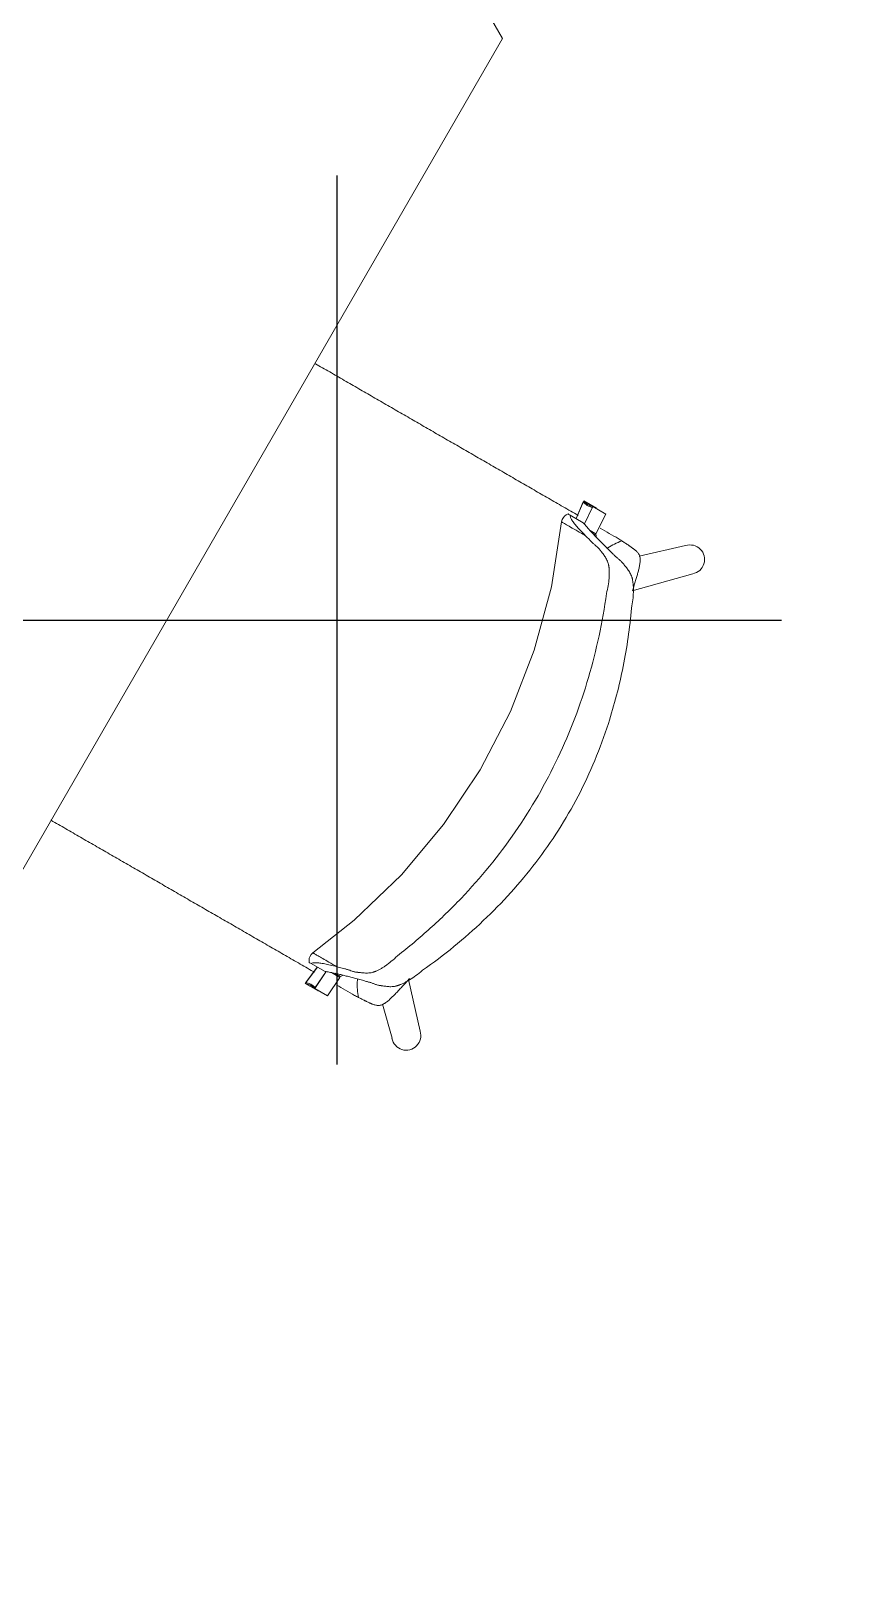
# Model space of a CAD drawing. Header units: millimetres. Extents: x 155920 to 295199, y -4084 to 97293.
# Drawn here: x 184144 to 184875, y 22496 to 23901 of the extents above; entities that cross this region are included whole.
import ezdxf

# ---------------------------------------------------------------- set-up
doc = ezdxf.new("R2010")
doc.units = ezdxf.units.MM
doc.header["$MEASUREMENT"] = 0
doc.layers.add('I-FURN', color=8, linetype='CONTINUOUS', lineweight=9)
doc.layers.add('Social Distancing', color=7, linetype='CONTINUOUS')

msp = doc.modelspace()

# ---------------------------------------------------------------- linework, layer by layer
at = {"layer": 'I-FURN'}
for p, q in [((184568.2, 23894.2), (183993.2, 24890.1)), ((183993.2, 22898.2), (184568.2, 23894.2)), ((184641.4, 23478), (184634.6, 23462.1)), ((184652.9, 23471.4), (184641.4, 23478)), ((184624.1, 23464.3), (184623.1, 23463.2)), ((184625.6, 23465.5), (184624.1, 23464.3)), ((184627.4, 23466.3), (184625.6, 23465.5)), ((184629.2, 23465.2), (184641, 23458.4)), ((184640.9, 23477.2), (184634.5, 23462.2)), ((184642, 23457.3), (184649.6, 23472.9)), ((184649.6, 23472.9), (184661.2, 23466.2)), ((184661.2, 23466.2), (184652.4, 23448.3)), ((184621.4, 23459.2), (184612.3, 23400.8)), ((184622, 23461.2), (184621.4, 23459.2)), ((184623.1, 23463.2), (184622, 23461.2)), ((184652.4, 23448.3), (184647.3, 23451.3)), ((184651.9, 23447.5), (184649.3, 23449)), ((184733, 23437.8), (184691.2, 23428.4)), ((184685, 23397), (184739.5, 23412.4)), ((184612.3, 23400.8), (184596.9, 23343.7)), ((184596.9, 23343.7), (184575.4, 23288.6)), ((184575.4, 23288.6), (184548.1, 23236.2)), ((184548.1, 23236.2), (184515.3, 23187)), ((184515.3, 23187), (184477.3, 23141.7)), ((184477.3, 23141.7), (184434.7, 23100.7)), ((184434.7, 23100.7), (184397.6, 23071.4)), ((184396, 23069.9), (184397.6, 23071.4)), ((184401.7, 23058.5), (184390.7, 23043.9)), ((184401.6, 23058.6), (184391.2, 23044.7)), ((184394.2, 23064.6), (184394.4, 23066.5)), ((184394.4, 23062.7), (184394.2, 23064.6)), ((184394.4, 23066.5), (184394.9, 23067.9)), ((184394.9, 23067.9), (184396, 23069.9)), ((184396.2, 23061.7), (184408, 23054.9)), ((184390.7, 23043.9), (184402.3, 23037.2)), ((184399.3, 23039.3), (184409.6, 23054.6)), ((184399.8, 23040.1), (184409.5, 23054.6)), ((184422, 23049.2), (184410.9, 23032.6)), ((184414.3, 23053.6), (184422, 23049.2)), ((184417.3, 23053), (184422.4, 23050)), ((184494.2, 23001), (184483.8, 23047.5)), ((184410.9, 23032.6), (184399.3, 23039.3)), ((184460.2, 23025.1), (184468.9, 22994.6))]:
    msp.add_line(p, q, dxfattribs=at)
for centre, start, end in [((184737.1, 23425.3), 280.4176, 108.0338), ((184481.7, 22996.9), 190.3941, 18.0104)]:
    msp.add_arc(centre, 13.1, start, end, dxfattribs=at)
for centre, start_param, end_param in [((184654.3, 23489.6), 5.960696, 6.540192), ((184653.8, 23488.8), 5.960696, 6.540192), ((184387.2, 23026.9), 2.884586, 3.464082), ((184387.6, 23027.7), 2.884586, 3.464082), ((184398.7, 23020.2), 3.380441, 3.464082)]:
    msp.add_ellipse(centre, major_axis=(-8.7, -15.1), ratio=0.978487, start_param=start_param, end_param=end_param, dxfattribs=at)
for points, knots in [([(184400, 23601.4), (184402.1, 23600.2), (184406.3, 23597.8), (184412.8, 23594.1), (184419.4, 23590.3), (184428.1, 23585.2), (184438.9, 23579), (184449.7, 23572.8), (184458.4, 23567.7), (184465, 23563.9), (184471.6, 23560.1), (184480.3, 23555.1), (184491.2, 23548.8), (184504.1, 23541.3), (184517.3, 23533.7), (184530.4, 23526.2), (184543.3, 23518.7), (184554.1, 23512.5), (184562.7, 23507.5), (184569.4, 23503.7), (184575.9, 23499.9), (184584.5, 23494.9), (184595.1, 23488.8), (184605.8, 23482.6), (184614.5, 23477.6), (184621.2, 23473.7), (184628, 23469.8), (184633.1, 23466.9), (184635.9, 23465.3), (184636.5, 23464.9)], [-0.7490372, -0.7490372, -0.7490372, -0.7490372, -0.7321429, -0.7142857, -0.6964286, -0.6785714, -0.6428571, -0.6071429, -0.5892857, -0.5714286, -0.5535714, -0.5357143, -0.5, -0.4642857, -0.4285714, -0.3928571, -0.3571429, -0.3214286, -0.3035714, -0.2857143, -0.2678571, -0.25, -0.2142857, -0.1785714, -0.1607143, -0.1428571, -0.125, -0.1071429, -0.1022726, -0.1022726, -0.1022726, -0.1022726]), ([(184621.4, 23459.2), (184621.4, 23459.2), (184621.6, 23459.1), (184622, 23458.8), (184622.8, 23458.4), (184624.5, 23457.4), (184627.9, 23455.4), (184634.1, 23451.8), (184639.8, 23448.6), (184643, 23446.7)], [0.3374293, 0.3374293, 0.3374293, 0.3374293, 0.3888889, 0.4444444, 0.5138889, 0.5833333, 0.7222222, 0.8611111, 1, 1, 1, 1]), ([(184645.9, 23452.7), (184647.2, 23451.2), (184649.5, 23448.7), (184653.1, 23444.9), (184656.1, 23441.9), (184659.2, 23438.8), (184662.5, 23435.5), (184665.4, 23432.6), (184667.9, 23430.1), (184669.5, 23428.6), (184670.8, 23427.4), (184672.1, 23426.3), (184673.4, 23425.2), (184674.7, 23424), (184675.7, 23423), (184676.6, 23422.1), (184677.1, 23421.4), (184677.4, 23421.2), (184677.4, 23421.1)], [0, 0, 0, 0, 0.1428571, 0.2142857, 0.2857143, 0.3571429, 0.4285714, 0.5, 0.5357143, 0.5714286, 0.5892857, 0.6071429, 0.6428571, 0.6607143, 0.6785714, 0.6964286, 0.7053571, 0.7087466, 0.7087466, 0.7087466, 0.7087466]), ([(184661.9, 23394.6), (184662.5, 23397.1), (184663.5, 23401.8), (184664.2, 23407.3), (184664.4, 23411.3), (184664.4, 23414.1), (184664.3, 23416.4), (184664.2, 23417.8), (184664.1, 23418.7), (184664, 23419.3), (184663.9, 23419.9), (184663.7, 23420.7), (184663.4, 23422), (184662.8, 23423.7), (184661.9, 23425.6), (184660.9, 23427.3), (184659.9, 23428.8), (184658.8, 23430.3), (184658, 23431.4), (184657.4, 23432.1), (184657.1, 23432.6), (184656.9, 23432.9), (184656.6, 23433.2), (184656.4, 23433.6), (184655.8, 23434.3), (184655.1, 23435.1), (184654.3, 23435.9), (184653.1, 23437), (184652, 23437.9), (184650.9, 23438.8), (184650, 23439.7), (184649.1, 23440.6), (184647.9, 23441.7), (184645.9, 23443.8), (184644.2, 23445.5), (184643, 23446.7)], [0, 0, 0, 0, 0.0625, 0.125, 0.15625, 0.1875, 0.21875, 0.234375, 0.242188, 0.25, 0.257812, 0.265625, 0.28125, 0.3125, 0.34375, 0.375, 0.40625, 0.4375, 0.46875, 0.484375, 0.492188, 0.5, 0.507812, 0.515625, 0.53125, 0.5625, 0.59375, 0.625, 0.6875, 0.71875, 0.75, 0.78125, 0.8125, 0.875, 1, 1, 1, 1]), ([(184652.6, 23445.5), (184652.6, 23446), (184652.5, 23447), (184652.4, 23447.9), (184652.3, 23448.3)], [-0.5281276, -0.5281276, -0.5281276, -0.5281276, -0.3333333, -0.1258677, -0.1258677, -0.1258677, -0.1258677]), ([(184675.7, 23442), (184673.4, 23441.2), (184669.1, 23439.3), (184664.7, 23436.9), (184662.5, 23435.4), (184662.2, 23435.2)], [0, 0, 0, 0, 0.02777778, 0.05555556, 0.06066679, 0.06066679, 0.06066679, 0.06066679]), ([(184675.7, 23442), (184676.6, 23441.4), (184678, 23440.5), (184679.7, 23439.4), (184680.6, 23438.8), (184681.3, 23438.4), (184681.9, 23437.9), (184682.8, 23437.3), (184683.8, 23436.7), (184684.8, 23435.9), (184685.5, 23435.4), (184685.9, 23435.1), (184686.2, 23434.9), (184686.6, 23434.6), (184687, 23434.3), (184687.7, 23433.8), (184688.6, 23433), (184689.6, 23432), (184690.4, 23431), (184691.2, 23429.9), (184691.8, 23428.5), (184692.1, 23427.2), (184692.2, 23426.1), (184692.2, 23425.3), (184692.2, 23424.5), (184692.2, 23423.4), (184692, 23422), (184691.7, 23420.2), (184691.4, 23418.4), (184691, 23416.6), (184690.6, 23415), (184690.1, 23413.4), (184689.7, 23411.8), (184689.2, 23410), (184688.5, 23407.5), (184687.1, 23403.2), (184686, 23399.5), (184685.2, 23397.2)], [0, 0, 0, 0, 0.0625, 0.09375, 0.109375, 0.125, 0.140625, 0.15625, 0.1875, 0.21875, 0.234375, 0.242188, 0.25, 0.257812, 0.265625, 0.28125, 0.3125, 0.34375, 0.375, 0.40625, 0.4375, 0.46875, 0.484375, 0.5, 0.515625, 0.53125, 0.5625, 0.59375, 0.625, 0.65625, 0.6875, 0.71875, 0.75, 0.78125, 0.8125, 0.875, 1, 1, 1, 1]), ([(184677.7, 23420.7), (184677.8, 23420.6), (184678, 23420.3), (184678.3, 23419.9), (184678.9, 23419.1), (184679.8, 23418), (184680.9, 23416.6), (184682, 23415.1), (184683, 23413.5), (184683.9, 23411.6), (184684.6, 23409.9), (184685, 23408.6), (184685.2, 23407.8), (184685.3, 23407.2), (184685.4, 23406.6), (184685.5, 23405.7), (184685.8, 23404.2), (184686, 23401.9), (184686.1, 23399), (184686.1, 23394.8), (184685.7, 23389.2), (184684.9, 23384.2), (184684.4, 23381.5)], [0.7142857, 0.7142857, 0.7142857, 0.7142857, 0.71875, 0.7232143, 0.7321429, 0.75, 0.7678571, 0.7857143, 0.8035714, 0.8214286, 0.8392857, 0.8482143, 0.8526786, 0.8571429, 0.8616071, 0.8660714, 0.875, 0.8928571, 0.9107143, 0.9285714, 0.9642857, 1, 1, 1, 1]), ([(184473.7, 23068.7), (184483.9, 23076.6), (184503.6, 23093.1), (184540.6, 23129), (184581.4, 23179), (184620.1, 23246.1), (184643, 23306.5), (184655.6, 23356.4), (184660.1, 23381.8), (184661.9, 23394.6)], [-1, -1, -1, -1, -0.9, -0.8, -0.6, -0.4, -0.2, -0.1, 0, 0, 0, 0]), ([(184684.4, 23381.5), (184682.9, 23363.9), (184677.8, 23328.8), (184663.1, 23271.7), (184638.2, 23211.5), (184599.9, 23151.6), (184560.2, 23107.8), (184524.8, 23076.7), (184506, 23062.4), (184496.3, 23055.7)], [-1, -1, -1, -1, -0.863636, -0.727273, -0.545455, -0.363636, -0.181818, -0.090909, 0, 0, 0, 0]), ([(184399.1, 23053.9), (184398.7, 23054.1), (184393.9, 23056.9), (184384.6, 23062.3), (184371.2, 23070), (184358.2, 23077.5), (184347.4, 23083.7), (184338.6, 23088.8), (184332, 23092.6), (184325.4, 23096.5), (184316.6, 23101.5), (184305.8, 23107.7), (184295, 23114), (184286.4, 23118.9), (184279.8, 23122.7), (184273.3, 23126.5), (184264.6, 23131.5), (184254, 23137.7), (184243.2, 23143.9), (184234.6, 23148.9), (184228, 23152.7), (184221.3, 23156.5), (184212.6, 23161.6), (184201.7, 23167.8), (184188.6, 23175.4), (184175.3, 23183.1), (184166.4, 23188.2), (184161.9, 23190.8), (184161.8, 23190.9)], [-0.896036, -0.896036, -0.896036, -0.896036, -0.8928571, -0.8571429, -0.8214286, -0.7857143, -0.75, -0.7321429, -0.7142857, -0.6964286, -0.6785714, -0.6428571, -0.6071429, -0.5892857, -0.5714286, -0.5535714, -0.5357143, -0.5, -0.4642857, -0.4464286, -0.4285714, -0.4107143, -0.3928571, -0.3571429, -0.3214286, -0.2857143, -0.25, -0.2489174, -0.2489174, -0.2489174, -0.2489174]), ([(184419.2, 23058.9), (184416.6, 23060.4), (184411.9, 23063.1), (184406.4, 23066.3), (184402.3, 23068.7), (184400, 23070), (184398.7, 23070.7), (184398.1, 23071.1), (184397.7, 23071.3), (184397.6, 23071.4), (184397.6, 23071.4)], [0, 0, 0, 0, 0.1111111, 0.2222222, 0.3333333, 0.4444444, 0.5, 0.5555556, 0.6111111, 0.6625707, 0.6625707, 0.6625707, 0.6625707]), ([(184396.2, 23061.7), (184396.5, 23062), (184397.6, 23062.4), (184399.3, 23062.5), (184400.3, 23062.5)], [0, 0, 0, 0, 0.1666667, 0.3278865, 0.3278865, 0.3278865, 0.3278865]), ([(184419.2, 23058.9), (184420.7, 23058.5), (184423.1, 23057.9), (184425.9, 23057.2), (184427.5, 23056.7), (184428.7, 23056.4), (184429.9, 23056.1), (184431.3, 23055.6), (184432.6, 23055), (184434.1, 23054.6), (184435.3, 23054.3), (184436.3, 23054), (184437.1, 23053.9), (184437.6, 23053.9), (184438, 23053.9), (184438.4, 23053.8), (184438.9, 23053.8), (184439.9, 23053.7), (184441.3, 23053.5), (184443, 23053.3), (184444.9, 23053.2), (184446.9, 23053.2), (184449, 23053.3), (184450.8, 23053.7), (184452.1, 23054), (184452.8, 23054.3), (184453.4, 23054.5), (184453.9, 23054.7), (184454.7, 23055), (184456.1, 23055.7), (184458.1, 23056.7), (184460.5, 23058.1), (184463.9, 23060.3), (184468.2, 23063.6), (184471.9, 23066.9), (184473.7, 23068.7)], [0, 0, 0, 0, 0.125, 0.1875, 0.21875, 0.25, 0.28125, 0.3125, 0.375, 0.40625, 0.4375, 0.46875, 0.484375, 0.492188, 0.5, 0.507812, 0.515625, 0.53125, 0.5625, 0.59375, 0.625, 0.65625, 0.6875, 0.71875, 0.734375, 0.742188, 0.75, 0.757812, 0.765625, 0.78125, 0.8125, 0.84375, 0.875, 0.9375, 1, 1, 1, 1]), ([(184496.3, 23055.7), (184494.3, 23053.9), (184490.3, 23050.7), (184485.6, 23047.6), (184482, 23045.5), (184479.4, 23044.1), (184477.3, 23043.2), (184475.9, 23042.6), (184475.1, 23042.3), (184474.5, 23042.1), (184473.9, 23041.9), (184473.1, 23041.7), (184471.8, 23041.3), (184470, 23041), (184467.9, 23040.9), (184466, 23041), (184464.1, 23041.2), (184462.4, 23041.4), (184461, 23041.6), (184460, 23041.8), (184459.4, 23041.8), (184459, 23041.9), (184458.6, 23041.9), (184458.1, 23042), (184457.2, 23042.2), (184456, 23042.4), (184454.7, 23042.8), (184453, 23043.4), (184451.4, 23044), (184449.8, 23044.6), (184448.5, 23045), (184447.2, 23045.3), (184445.5, 23045.8), (184442.6, 23046.6), (184438.6, 23047.7), (184434.1, 23048.9), (184429.8, 23050), (184425.7, 23051.1), (184421.9, 23052), (184418.4, 23052.8), (184416.3, 23053.2), (184415.4, 23053.4)], [0, 0, 0, 0, 0.035714, 0.071429, 0.089286, 0.107143, 0.125, 0.133929, 0.138393, 0.142857, 0.147321, 0.151786, 0.160714, 0.178571, 0.196429, 0.214286, 0.232143, 0.25, 0.267857, 0.276786, 0.28125, 0.285714, 0.290179, 0.294643, 0.303571, 0.321429, 0.339286, 0.357143, 0.392857, 0.410714, 0.428571, 0.446429, 0.464286, 0.5, 0.571429, 0.642857, 0.714286, 0.785714, 0.857143, 0.928571, 1, 1, 1, 1]), ([(184422.4, 23050), (184422.8, 23050.2), (184423.6, 23050.6), (184424.5, 23051), (184425, 23051.2)], [-0.8810546, -0.8810546, -0.8810546, -0.8810546, -0.6666667, -0.4718724, -0.4718724, -0.4718724, -0.4718724]), ([(184437.8, 23047.9), (184437.8, 23047), (184437.5, 23043.9), (184437.6, 23038.4), (184438.2, 23033.7), (184438.6, 23031.3)], [0.93303317, 0.93303317, 0.93303317, 0.93303317, 0.94444444, 0.97222222, 1, 1, 1, 1]), ([(184482.1, 23045.5), (184480.5, 23043.7), (184477.9, 23040.9), (184474.8, 23037.5), (184473.1, 23035.7), (184471.8, 23034.3), (184470.6, 23033.1), (184469.4, 23032), (184468.2, 23030.8), (184466.9, 23029.6), (184465.5, 23028.3), (184464.1, 23027.2), (184462.9, 23026.4), (184462, 23025.8), (184461.3, 23025.4), (184460.6, 23025), (184459.6, 23024.6), (184458.3, 23024.2), (184456.8, 23024), (184455.5, 23024.1), (184454.2, 23024.3), (184452.9, 23024.7), (184451.7, 23025.1), (184450.9, 23025.4), (184450.4, 23025.6), (184450, 23025.8), (184449.7, 23025.9), (184449.2, 23026.1), (184448.4, 23026.5), (184447.3, 23027), (184446.2, 23027.5), (184445.3, 23028), (184444.5, 23028.3), (184443.8, 23028.7), (184442.8, 23029.2), (184441.1, 23030.1), (184439.6, 23030.8), (184438.6, 23031.3)], [0, 0, 0, 0, 0.125, 0.1875, 0.21875, 0.25, 0.28125, 0.3125, 0.34375, 0.375, 0.40625, 0.4375, 0.46875, 0.484375, 0.5, 0.515625, 0.53125, 0.5625, 0.59375, 0.625, 0.65625, 0.6875, 0.71875, 0.734375, 0.742188, 0.75, 0.757812, 0.765625, 0.78125, 0.8125, 0.84375, 0.859375, 0.875, 0.890625, 0.90625, 0.9375, 1, 1, 1, 1])]:
    msp.add_open_spline(points, degree=3, knots=knots, dxfattribs=at)
for points in [[(184629.2, 23465.2), (184628.7, 23465.5), (184628, 23465.9), (184627.4, 23466.3), (184627.3, 23466.3), (184627.7, 23466.1), (184628, 23465.9)], [(184643, 23446.7), (184641.6, 23448.2), (184638.8, 23451), (184635.3, 23454.9), (184632.4, 23458.4), (184630.4, 23461.3), (184629.3, 23463.6), (184629.1, 23464.8), (184629.2, 23465.2)], [(184641, 23458.4), (184641.7, 23457.5), (184643.3, 23455.7), (184645, 23453.8), (184645.9, 23452.7)], [(184656.1, 23453.6), (184661.7, 23450.3), (184667.2, 23447.2), (184672.5, 23444.1)], [(184672.5, 23444.1), (184673.1, 23443.8), (184674.1, 23443.1), (184675.2, 23442.4), (184675.7, 23442)], [(184395, 23062.3), (184394.7, 23062.5), (184394.3, 23062.7), (184394.4, 23062.7), (184395, 23062.4), (184395.7, 23062), (184396.2, 23061.7)], [(184400.4, 23062.5), (184401.4, 23062.5), (184403.8, 23062.3), (184408.2, 23061.5), (184413.3, 23060.4), (184417.1, 23059.5), (184419.2, 23058.9)], [(184415.4, 23053.4), (184414, 23053.7), (184411.5, 23054.2), (184409.1, 23054.7), (184408, 23054.9)], [(184435.2, 23033), (184429.9, 23036.1), (184424.4, 23039.2), (184418.8, 23042.5)], [(184484.5, 23048.3), (184483.7, 23047.3), (184482.9, 23046.4), (184482.1, 23045.5)], [(184482.1, 23045.5), (184482.9, 23046.4), (184483.7, 23047.4), (184484.6, 23048.3)], [(184438.6, 23031.3), (184438, 23031.6), (184436.9, 23032.2), (184435.8, 23032.8), (184435.2, 23033)]]:
    msp.add_open_spline(points, degree=3, dxfattribs=at)
at = {"layer": 'Social Distancing'}
for p, q in [((184419.4, 22970.8), (184419.4, 23770.8)), ((184019.4, 23370.8), (184819.4, 23370.8))]:
    msp.add_line(p, q, dxfattribs=at)
msp.add_circle((184419.4, 23370.8), 1000, dxfattribs=at)

doc.saveas('drawing.dxf')
